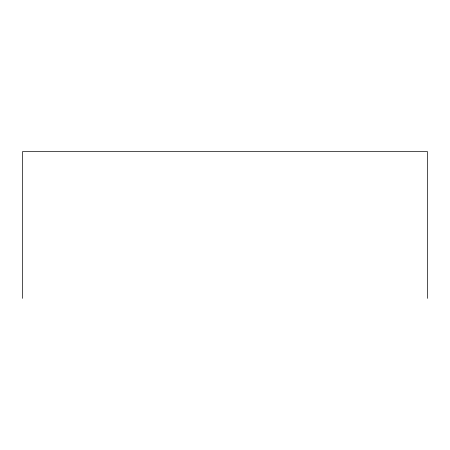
<?xml version="1.0" encoding="UTF-8"?>
<svg xmlns="http://www.w3.org/2000/svg" width="450" height="450" viewBox="0 0 450 450"><rect width="100%" height="100%" fill="white"/><g stroke="black" fill="none" stroke-linecap="round" stroke-linejoin="round"><path stroke-width="0.67" d="M427.5 298.373L427.5 151.627L22.5 151.627L22.5 298.373"/></g></svg>
